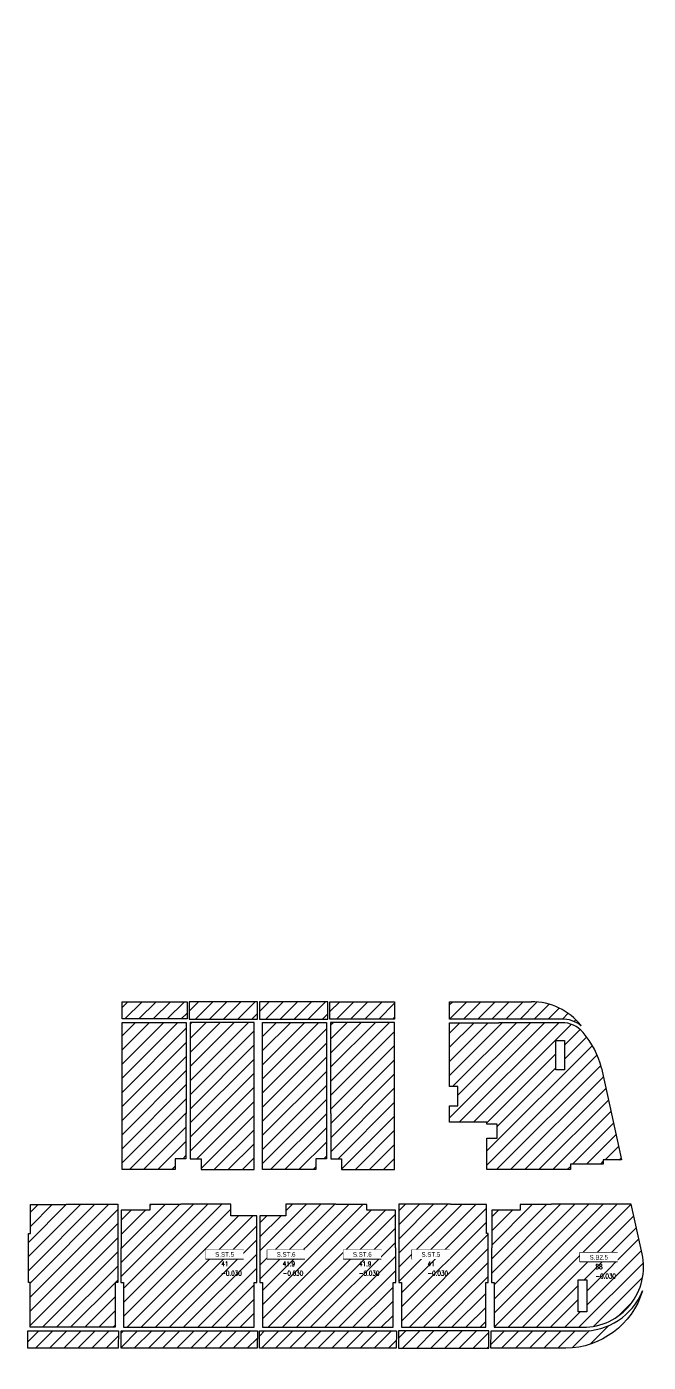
# Model space of a CAD drawing. Header units: millimetres. Extents: x -361702973 to 361248309, y -356458554 to 356543577.
# Drawn here: x -212151 to -173233, y 16450 to 100063 of the extents above; entities that cross this region are included whole.
import ezdxf
from ezdxf.enums import TextEntityAlignment as Align
from ezdxf.xclip import XClip

# ---------------------------------------------------------------- set-up
doc = ezdxf.new("R2010")
doc.units = ezdxf.units.MM
doc.header["$LTSCALE"] = 100
doc.header["$MEASUREMENT"] = 0
doc.header["$XCLIPFRAME"] = 0
doc.set_wipeout_variables(frame=1)
doc.layers.add('A-ANNO-ROOM', color=50, linetype='Continuous')
doc.layers.add('dien tich thong thuy', color=3, linetype='Continuous')
for name, color, linetype, lineweight in [('KT-Chuviet', 255, 'Continuous', 15), ('KT-Net thay', 7, 'Continuous', 15), ('KT-Net truc', 18, 'Continuous', 15)]:
    doc.layers.add(name, color=color, linetype=linetype, lineweight=lineweight)
doc.styles.add('220126_HDN_HBA typical plan$0$211210_HDN_HBA_TYPICAL PLAN CORE OPT 1$0$HBA-Text', font='GOTHIC.TTF')
doc.styles.add('font unicode ccu', font='arial.ttf')
doc.styles.add('ROMANS', font='ROMANS.SHX')
pattern_1 = [(45, (0, 0), (-441.9417382415922, 441.9417382415922), [])]

# ---------------------------------------------------------------- blocks, each defined once
blk = doc.blocks.new('A$C418F5BC8')
at = {"layer": 'A-ANNO-ROOM', "insert": (648.1133449638728, 1090.790118377889), "char_height": 600, "attachment_point": 2, "rotation": 50.44882673977027, "style": '220126_HDN_HBA typical plan$0$211210_HDN_HBA_TYPICAL PLAN CORE OPT 1$0$HBA-Text'}
blk.add_mtext_dynamic_manual_height_columns('SL-S', width=722857412.8743668, gutter_width=9765.624999999996, heights=[0], dxfattribs=at)
blk = doc.blocks.new('A$C1AAC5519')
at = {"layer": 'A-ANNO-ROOM', "insert": (772.955269176513, 1216.574747113511), "char_height": 600, "attachment_point": 2, "rotation": 50.44882673977027, "style": '220126_HDN_HBA typical plan$0$211210_HDN_HBA_TYPICAL PLAN CORE OPT 1$0$HBA-Text'}
blk.add_mtext_dynamic_manual_height_columns('1-BR', width=722857412.8743668, gutter_width=9765.624999999996, heights=[0], dxfattribs=at)
blk = doc.blocks.new('A$C2A6C5140')
at = {"layer": 'A-ANNO-ROOM', "insert": (731.4497625969816, 1190.0169191678, 0.0003277973379295924), "char_height": 600, "attachment_point": 2, "rotation": 50.44882673977027, "style": '220126_HDN_HBA typical plan$0$211210_HDN_HBA_TYPICAL PLAN CORE OPT 1$0$HBA-Text'}
blk.add_mtext_dynamic_manual_height_columns('2-BR', width=722857412.8743668, gutter_width=9765.624999999996, heights=[0], dxfattribs=at)
blk = doc.blocks.new('A$C5388591E')
at = {"layer": 'A-ANNO-ROOM', "insert": (894.3001998505497, 842.1987865094561, 0.0004622000541105721), "char_height": 600, "attachment_point": 2, "rotation": 1.4064704596368105, "style": '220126_HDN_HBA typical plan$0$211210_HDN_HBA_TYPICAL PLAN CORE OPT 1$0$HBA-Text'}
blk.add_mtext_dynamic_manual_height_columns('3-BR', width=722857412.8743668, gutter_width=9765.624999999996, heights=[0], dxfattribs=at)
blk = doc.blocks.new('A$C21AF0CCA')
at = {"layer": 'A-ANNO-ROOM', "insert": (1197.56892258345, 814.6835720778872), "char_height": 600, "attachment_point": 2, "rotation": 0.10542954816276216, "style": '220126_HDN_HBA typical plan$0$211210_HDN_HBA_TYPICAL PLAN CORE OPT 1$0$HBA-Text'}
blk.add_mtext_dynamic_manual_height_columns('1-BR+', width=722857412.8743668, gutter_width=9765.624999999996, heights=[0], dxfattribs=at)
blk = doc.blocks.new('TAG CAO DO SAN')
at = {"layer": 'KT-Net thay', "flags": 128}
blk.add_lwpolyline([(1526701.778855525, -266095.2298759429), (1526701.778855525, -266566.6584041911), (1527644.63591202, -266566.6584041911), (1527644.63591202, -266095.2298759429)], close=True, dxfattribs=at)
blk.add_wipeout([(1526701.778855525, -266095.2298759429), (1527644.6359120198, -266095.2298759429), (1527644.6359120198, -266566.65840419114), (1526701.778855525, -266566.65840419114)]).dxf.layer = 'KT-Net thay'
for points in [[(1526701.778855525, -266330.9441400666), (1527644.63591202, -266330.9441400666)], [(1526701.778855525, -266566.6584041911), (1527644.63591202, -266566.6584041911)]]:
    blk.add_lwpolyline(points, dxfattribs=at)
at = {"layer": 'KT-Chuviet', "color": 31, "style": 'ROMANS', "width": 0.75}
blk.add_text('DTTT:', height=117.8571320618522, dxfattribs=at).set_placement((1526748.92170835, -266507.8139601254))
at = {"layer": 'KT-Chuviet', "color": 31, "style": 'font unicode ccu', "width": 0.75}
blk.add_attdef('TÊNPHÒNG', text='', height=117.85713, dxfattribs=at).set_placement((1527175.308820772, -266213.4467624734), align=Align.MIDDLE_CENTER)
at = {"layer": 'KT-Chuviet', "color": 31, "ltscale": 15, "style": 'ROMANS', "width": 0.75, "flags": 8}
blk.add_attdef('CAO-DO', (1527091.943339912, -266507.7298381611), '', height=117.8571320618522, dxfattribs=at)

msp = doc.modelspace()

# ---------------------------------------------------------------- hatches: boundary and pattern name
at = {"layer": 'dien tich thong thuy'}
h = msp.add_hatch(dxfattribs=at)
h.set_pattern_fill('ANSI31', color=253, scale=5000)
h.set_pattern_definition(pattern_1)
h.paths.add_polyline_path([(-202174.5247258541, 37724.03422967395), (-206183.3457023549, 37725.98898656367), (-206183.3457023549, 28510.98898656366), (-205468.3457023548, 28510.9889865637), (-204498.3457023549, 28510.98898656368), (-203808.3456385758, 28510.98849861914), (-203808.3455961171, 28520.99254174691), (-202858.3457022329, 28520.98898669659), (-202858.3457022329, 29195.98898669989), (-202183.3457023549, 29195.98898670008), (-202183.3457023549, 32020.98898669691)])
h.paths.add_polyline_path([(-202113.7731586442, 39025.9889841871), (-206183.3457126697, 39025.9889841871), (-206183.3457126697, 37941.29338369896), (-202113.7731586442, 37941.29338369896)])
h = msp.add_hatch(dxfattribs=at)
h.set_pattern_fill('ANSI31', color=253, scale=5000)
h.set_pattern_definition(pattern_1)
h.paths.add_polyline_path([(-197913.345702238, 37725.98898656674), (-201922.1666787388, 37724.03422967701), (-201923.345702238, 32020.98898669997), (-201913.345702238, 32020.98898669997), (-201913.345702238, 29195.98898670008), (-201238.3457022393, 29195.98898669988), (-201238.3457022393, 28520.98898669965), (-200288.3458083559, 28520.9927330047), (-199598.3457022379, 28510.98898656674), (-198628.3457022381, 28510.98898656676), (-197913.3457022379, 28510.98898656672)])
h.paths.add_polyline_path([(-197706.6819483808, 39026.29364248742), (-201983.3525538924, 39026.29364248742), (-201983.3525538924, 37940.68458467964), (-197706.6819483808, 37940.68458467964)])
h = msp.add_hatch(dxfattribs=at)
h.set_pattern_fill('ANSI31', color=253, scale=5000)
h.set_pattern_definition(pattern_1)
h.paths.add_polyline_path([(-193306.6819483809, 39026.29364248742), (-197580.9276015797, 39026.29364248742), (-197580.9276015797, 37940.98901413132), (-193306.6819483809, 37940.98901413132)])
h.paths.add_polyline_path([(-193374.5247257372, 37724.03422967701), (-197383.3457022379, 37725.98898656674), (-197383.345702238, 28510.98898656672), (-196668.3457022378, 28510.98898656676), (-195698.3457022379, 28510.98898656675), (-195008.3456385796, 28510.9884986222), (-195008.3455961209, 28520.99254174998), (-194058.3457022366, 28520.98898669965), (-194058.3457022366, 29195.98898669988), (-193383.3457022379, 29195.98898670008), (-193383.3457022379, 32020.98898669997)])
h = msp.add_hatch(dxfattribs=at)
h.set_pattern_fill('ANSI31', color=253, scale=5000)
h.set_pattern_definition(pattern_1)
h.paths.add_polyline_path([(-189113.3457022417, 37725.98898656674), (-193122.1666787425, 37724.03422967701), (-193123.3457022417, 32020.98898669997), (-193113.3457022417, 32020.98898669997), (-193113.3457022417, 29195.98898669995), (-192438.3457022428, 29195.98898669975), (-192438.3457022428, 28520.98898669965), (-191488.3458083585, 28520.99246037602), (-190798.3457022417, 28510.98898656675), (-189828.3457022418, 28510.98898656676), (-189113.3457022416, 28510.98898656672)])
h.paths.add_polyline_path([(-189113.3457023608, 39025.98898415254), (-193176.98705525, 39025.98898415254), (-193176.98705525, 37940.98898412439), (-189113.3457023608, 37940.98898412439)])
h = msp.add_hatch(dxfattribs=at)
h.set_pattern_fill('ANSI31', color=253, scale=5000)
h.set_pattern_definition(pattern_1)
h.paths.add_polyline_path([(-175790.3503345741, 33160.98867496189), (-176163.9919161969, 34867.14108854278, 0.1203200773167545), (-177313.7988597502, 37097.02819620437, 0.2171263059221571), (-178660.9779271677, 37710.98867496171), (-182583.3934024802, 37710.98867496172), (-182713.8647478038, 37711.04210780039), (-185682.937534143, 37710.93524212323), (-185683.3412080887, 33705.99358223064), (-185148.3446205599, 33705.99358225164), (-185148.3778868931, 32505.9932448225), (-185673.3797398783, 32505.99391978705), (-185673.3797398783, 31480.98849146326), (-183333.3457023611, 31480.98849146326), (-183333.345702361, 31355.98858321021), (-182698.4011409734, 31355.98880880602), (-182698.4011409734, 30475.98867496181), (-183333.4006986412, 30475.98867496183), (-183333.346144684, 28510.98867496177), (-180383.4011409734, 28510.98867496177), (-178113.4068486993, 28510.98867496178), (-178113.4068486993, 28851.16922521174), (-176048.4068565584, 28851.1692675034), (-176048.4068565584, 29126.16891758838), (-174916.8611505084, 29126.16891415955), (-175190.6028728128, 30375.98867496181)])
h.paths.add_polyline_path([(-179023.4079303749, 34751.16922752338), (-179023.4079303749, 36600.98867496186), (-178473.4079303748, 36600.98867496186), (-178473.4079303748, 34751.16922752338)], flags=16)
h.paths.add_polyline_path([(-180554.6446216857, 39025.98898411895), (-185683.7852995676, 39025.98898413258), (-185683.7852995705, 37940.98902692385), (-178660.9778261819, 37940.98867496173, -0.166481047839998), (-177425.7507105869, 37517.98073631695, 0.2284089116882047)])
h = msp.add_hatch(dxfattribs=at)
h.set_pattern_fill('ANSI31', color=253, scale=5000)
h.set_pattern_definition(pattern_1)
h.paths.add_polyline_path([(-206448.3457022379, 26340.98898656674), (-208188.3457022322, 26340.98898656674), (-209158.3457022454, 26340.98898656674), (-209673.345705912, 26340.98898648463), (-209673.3457059081, 26330.98898648344), (-211923.3457022361, 26330.98898658458), (-211923.3457022361, 24505.98898656674), (-212048.3457022379, 24505.98898656674), (-212048.3457022379, 21440.98898656674), (-211933.3433785807, 21440.98898656674), (-211934.2788260295, 18640.98898656691), (-209338.3457022398, 18640.98898656679), (-209208.3457022394, 18640.98898656674), (-206613.3457022378, 18640.98898656691), (-206613.3457022379, 21441.16922752273), (-206448.3457022379, 21441.16922752273)])
h.paths.add_polyline_path([(-206413.4422552931, 18411.16923171691), (-212083.4426095812, 18411.17080711941), (-212089.4552410304, 17325.71495892448), (-206419.8705739367, 17326.29917258877)])
h = msp.add_hatch(dxfattribs=at)
h.set_pattern_fill('ANSI31', color=253, scale=5000)
h.set_pattern_definition(pattern_1)
h.paths.add_polyline_path([(-197748.3457022379, 25625.98898586126), (-199363.3457022379, 25625.98898586126), (-199363.3457022379, 26340.98898586126), (-199513.3399945121, 26340.98898586126), (-200633.3399945121, 26340.98898586132), (-202498.3399945121, 26340.98898586132), (-202498.3399945121, 26330.98898586132), (-204448.3399945158, 26328.48898586124), (-204448.3399945158, 25973.48898586128), (-206238.3399945139, 25975.98898586129), (-206238.3399945139, 23605.9889858612), (-206248.3399945139, 23605.9889858612), (-206248.3399945121, 21441.16922752273), (-206083.4082942891, 21441.16922752273), (-206083.3403584264, 18640.98898656674), (-197913.3457022379, 18640.98898656692), (-197913.3457022379, 21441.18562201437), (-197748.3457022379, 21441.00538105777)])
h.paths.add_polyline_path([(-197706.7809200844, 18410.98933686602), (-206233.442611474, 18411.17049449197), (-206239.4552441742, 17325.71443970055), (-197713.2080757212, 17326.29968527518)])
h = msp.add_hatch(dxfattribs=at)
h.set_pattern_fill('ANSI31', color=253, scale=5000)
h.set_pattern_definition(pattern_1)
h.paths.add_polyline_path([(-189213.3514099638, 21441.16922752394), (-189048.3514099636, 21441.16922752394), (-189048.351409962, 23605.98898586122), (-189058.3514099639, 23605.9889858612), (-189058.351409962, 25975.98898586129), (-190848.3514099601, 25975.98898586129), (-190848.3514099601, 26330.98898586126), (-192798.3514099638, 26330.98898586132), (-192798.3514099638, 26340.98898586132), (-194663.3514099638, 26340.98898586132), (-195783.3514099638, 26340.98898586126), (-195933.3457022379, 26340.98898586126), (-195933.3457022379, 25625.98898586126), (-197548.3457022379, 25625.98898586126), (-197548.3457022379, 21441.16922752332), (-197383.4079303748, 21441.16922752332), (-197383.4079303748, 18640.98898656691), (-194613.3514099638, 18640.98898656679), (-194483.3514099936, 18640.98898656684), (-189213.3514099638, 18640.98898656686)])
h.paths.add_polyline_path([(-189006.7784820829, 18411.29249781084), (-197576.7747307763, 18410.64246752698), (-197582.792631527, 17325.6929727833), (-189012.7687292249, 17326.29693409982)])
h = msp.add_hatch(dxfattribs=at)
h.set_pattern_fill('ANSI31', color=253, scale=5000)
h.set_pattern_definition(pattern_1)
h.paths.add_polyline_path([(-183373.3514099657, 26330.98898658458), (-185623.3514062936, 26330.98898656652), (-186138.3514099564, 26340.98898656674), (-187208.3514099696, 26340.98898656674), (-188848.3457022379, 26340.98898656674), (-188848.3457022379, 21440.98898656674), (-188683.3514099638, 21440.98898656674), (-188683.3514099638, 18640.98898654759), (-186088.351409962, 18640.98898654759), (-185958.351409962, 18640.98898654759), (-183413.3514099597, 18640.98898654759), (-183413.3514099597, 21440.83010503073), (-183248.3457022379, 21440.83010503073), (-183248.3457022378, 24505.98898656673), (-183373.3514099656, 24505.98898656673)])
h.paths.add_polyline_path([(-183206.701530346, 18411.29136610906), (-188876.7804350233, 18410.64304136085), (-188882.7983359277, 17325.69352126235), (-183213.2126450407, 17326.29911651232)])
h = msp.add_hatch(dxfattribs=at)
h.set_pattern_fill('ANSI31', color=253, scale=5000)
h.set_pattern_definition(pattern_1)
h.paths.add_polyline_path([(-174296.550380794, 26340.98898656671), (-176313.3457022379, 26340.98898656671), (-179298.3457022379, 26340.98898656676), (-179298.3457022379, 26330.98898656677), (-181248.3457022398, 26330.98898656671), (-181248.3457022398, 25975.98898654886), (-183038.3457022398, 25975.98898658453), (-183038.3457022398, 23605.98898656664), (-183048.3457022399, 21441.15285099321), (-182883.3457022379, 21440.97261074432), (-182883.3457022379, 18640.98898656675), (-177313.7911006489, 18640.98898656675, 0.4788736064993603), (-173616.4368926123, 23235.80184168424)])
h.paths.add_polyline_path([(-177613.3457022379, 21621.1692275233), (-177083.345702238, 21621.1692275233), (-177083.345702238, 19610.98898727224), (-177613.3457022379, 19610.98898727224)], flags=16)
h.paths.add_polyline_path([(-173593.7092816877, 20915.75849751551, -0.3113236075066049), (-177406.2357787366, 18410.98897630435), (-183076.7804398313, 18410.6422483136), (-183083.3579800937, 17325.68555494684), (-178392.3720880295, 17325.98898418789, 0.3246798654682196)])

# ---------------------------------------------------------------- linework, layer by layer
for points, elevation in [([(-206183.3457126697, 39025.9889841871), (-202113.7731586442, 39025.9889841871), (-202113.7731586442, 37941.29338369896), (-206183.3457126697, 37941.29338369896)], 1.118653840330035e-10), ([(-197706.6819483808, 39026.29364248742), (-201983.3525538924, 39026.29364248742), (-201983.3525538924, 37940.68458467964), (-197706.6819483808, 37940.68458467964)], 1.118653780718404e-10), ([(-193176.98705525, 39025.98898415254), (-189113.3457023608, 39025.98898415254), (-189113.3457023608, 37940.98898412439), (-193176.98705525, 37940.98898412439)], 1.118653840330035e-10), ([(-203808.3455961171, 28520.99254174691), (-203808.3456385758, 28510.98849861914), (-204498.3457023549, 28510.98898656368), (-205468.3457023548, 28510.9889865637), (-206183.3457023549, 28510.98898656366), (-206183.3457023549, 37725.98898656367), (-202174.5247258541, 37724.03422967395), (-202173.3457023549, 32020.98898669691), (-202183.3457023549, 32020.98898669691), (-202183.3457023549, 29195.98898670008), (-202858.3457022329, 29195.98898669988), (-202858.3457022329, 28520.98898669659)], -7.05176662154455e-06), ([(-200288.3458083559, 28520.9927330047), (-200288.3457658964, 28510.9884986222), (-199598.345702238, 28510.98898656674), (-198628.3457022381, 28510.98898656676), (-197913.3457022379, 28510.98898656672), (-197913.345702238, 37725.98898656674), (-201922.1666787388, 37724.03422967701), (-201923.345702238, 32020.98898669997), (-201913.345702238, 32020.98898669997), (-201913.345702238, 29195.98898670008), (-201238.3457022393, 29195.98898669988), (-201238.3457022393, 28520.98898669965)], -7.594841749942289e-05), ([(-195008.3455961209, 28520.99254174998), (-195008.3456385796, 28510.9884986222), (-195698.3457022379, 28510.98898656675), (-196668.3457022378, 28510.98898656676), (-197383.345702238, 28510.98898656672), (-197383.3457022379, 37725.98898656674), (-193374.5247257372, 37724.03422967701), (-193373.3457022379, 32020.98898669997), (-193383.3457022379, 32020.98898669997), (-193383.3457022379, 29195.98898670008), (-194058.3457022366, 29195.98898669988), (-194058.3457022366, 28520.98898669965)], -7.594841749942289e-05), ([(-191488.3458083585, 28520.99246037602), (-191488.3457659001, 28510.98849862221), (-190798.3457022417, 28510.98898656675), (-189828.3457022418, 28510.98898656676), (-189113.3457022416, 28510.98898656672), (-189113.3457022417, 37725.98898656674), (-193122.1666787425, 37724.03422967701), (-193123.3457022417, 32020.98898669997), (-193113.3457022417, 32020.98898669997), (-193113.3457022417, 29195.98898669995), (-192438.3457022428, 29195.98898669975), (-192438.3457022428, 28520.98898669965)], -7.594841749942289e-05), ([(-179023.4079303749, 36600.98867496186), (-178473.4079303748, 36600.98867496186), (-178473.4079303748, 34751.16922752338), (-179023.4079303749, 34751.16922752338)], -2.13470615894213e-05), ([(-211923.3457022361, 24505.98898656674), (-211923.3457022361, 26330.98898658458), (-209673.3457059081, 26330.98898648344), (-209673.345705912, 26340.98898648463), (-209158.3457022454, 26340.98898656674), (-208188.3457022322, 26340.98898656674), (-206448.3457022379, 26340.98898656674), (-206448.3457022379, 21441.16922752273), (-206613.3457022379, 21441.16922752273), (-206613.3457022378, 18640.98898656691), (-209208.3457022394, 18640.98898656674), (-209338.3457022398, 18640.98898656679), (-211934.2788260295, 18640.98898656691), (-211933.3433785807, 21440.98898656674), (-212048.3457022379, 21440.98898656674), (-212048.3457022379, 24505.98898656674)], -1.797617121358554e-10), ([(-197913.3457022379, 18640.98898656692), (-197913.3457022379, 21441.18562201437), (-197748.3457022379, 21441.00538105777), (-197748.3457022379, 25625.98898586126), (-199363.3457022379, 25625.98898586126), (-199363.3457022379, 26340.98898586126), (-199513.3399945121, 26340.98898586126), (-200633.3399945121, 26340.98898586132), (-202498.3399945121, 26340.98898586132), (-202498.3399945121, 26330.98898586132), (-204448.3399945158, 26328.48898586124), (-204448.3399945158, 25973.48898586128), (-206238.3399945139, 25975.98898586129), (-206238.3399945139, 23605.9889858612), (-206248.3399945139, 23605.9889858612), (-206248.3399945121, 21441.16922752273), (-206083.4082942891, 21441.16922752273), (-206083.3403584264, 18640.98898656674)], -7.594841749942289e-05), ([(-189213.3514099638, 18640.98898656686), (-189213.3514099638, 21441.16922752394), (-189048.3514099636, 21441.16922752394), (-189048.351409962, 23605.98898586122), (-189058.3514099639, 23605.9889858612), (-189058.351409962, 25975.98898586129), (-190848.3514099601, 25975.98898586129), (-190848.3514099601, 26330.98898586126), (-192798.3514099638, 26330.98898586132), (-192798.3514099638, 26340.98898586132), (-194663.3514099638, 26340.98898586132), (-195783.3514099638, 26340.98898586126), (-195933.3457022379, 26340.98898586126), (-195933.3457022379, 25625.98898586126), (-197548.3457022379, 25625.98898586126), (-197548.3457022379, 21441.16922752332), (-197383.4079303748, 21441.16922752332), (-197383.4079303748, 18640.98898656691), (-194613.3514099638, 18640.98898656679), (-194483.3514099936, 18640.98898656684)], -7.594841749942289e-05), ([(-183373.3514099656, 24505.98898656673), (-183373.3514099657, 26330.98898658458), (-185623.3514062936, 26330.98898656652), (-185623.3514062936, 26340.98898656772), (-186138.3514099564, 26340.98898656674), (-187208.3514099696, 26340.98898656674), (-188848.3457022379, 26340.98898656674), (-188848.3457022379, 21440.98898656674), (-188683.3514099638, 21440.98898656674), (-188683.3514099638, 18640.98898654759), (-186088.351409962, 18640.98898654759), (-185958.351409962, 18640.98898654759), (-183413.3514099597, 18640.98898654759), (-183413.3514099597, 21440.83010503073), (-183248.3457022379, 21440.83010503073), (-183248.3457022378, 24505.98898656673)], -7.594841749942289e-05), ([(-179323.3457022361, 26330.98898656676), (-179323.3457022361, 26330.98898656676)], -7.594841749942289e-05), ([(-177613.3457022379, 21621.1692275233), (-177083.345702238, 21621.1692275233), (-177083.345702238, 19610.98898727224), (-177613.3457022379, 19610.98898727224)], -2.13470615894213e-05), ([(-212089.4552410304, 17325.71495892448), (-212083.4426095812, 18411.17080711941), (-206413.4422552931, 18411.16923171691), (-206419.8705739367, 17326.29917258877)], -2.134706158919926e-05), ([(-206239.4552441742, 17325.71443970055), (-206233.442611474, 18411.17049449197), (-197706.7809200844, 18410.98933686602), (-197713.2080757212, 17326.29968527518)], -2.134706158964335e-05), ([(-197576.7747307763, 18410.64246752698), (-189006.7784820829, 18411.29249781084), (-189012.7687292249, 17326.29693409982), (-197582.792631527, 17325.6929727833)], 7.594834914811943e-05), ([(-188876.7804350233, 18410.64304136085), (-188882.7983359277, 17325.69352126235), (-183213.2126450407, 17326.29911651232), (-183206.701530346, 18411.29136610906)], 7.594834914811943e-05)]:
    msp.add_lwpolyline(points, close=True, dxfattribs=dict(at, elevation=elevation))
msp.add_lwpolyline([(-197580.9276015797, 37940.98901413132), (-193306.6819483809, 37940.98901413132), (-193306.6819483809, 39026.29364248742), (-197580.9276015797, 39026.29364248742)], close=True, dxfattribs=at)
for points, elevation in [([(-178660.9778274948, 37940.98867496173), (-185683.7852995705, 37940.98902692385), (-185683.7852995676, 39025.98898413258), (-180554.6446216549, 39025.98898411894)], -1.363550666288739e-10), ([(-174916.8611505084, 29126.16891415955), (-176048.4068565584, 29126.16891758838), (-176048.4068565584, 28851.1692675034), (-178113.4068486993, 28851.16922521174), (-178113.4068486993, 28510.98867496178), (-180383.4011409734, 28510.98867496177), (-183333.346144684, 28510.98867496177), (-183333.4006986412, 30475.98867496183), (-182698.4011409734, 30475.98867496181), (-182698.4011409734, 31355.98880880602), (-183333.345702361, 31355.98858321021), (-183333.3457023611, 31480.98849146326), (-185673.3797398783, 31480.98849146326), (-185673.3797398783, 32505.99391978705), (-185148.3778868931, 32505.9932448225), (-185148.3446205599, 33705.99358225164), (-185683.3412080887, 33705.99358223064), (-185682.937534143, 37710.93524212323), (-182713.8647478038, 37711.04210780039), (-182583.3934024802, 37710.9886749618)], 6.997526395055242e-05), ([(-178660.9779271677, 37710.98867496171), (-182583.3934024802, 37710.98867496172)], 0.0002647487548106516), ([(-176163.9919161969, 34867.14108854284), (-175790.3503345741, 33160.98867496189)], 0.0001975694703862164), ([(-175790.3503345741, 33160.98867496189), (-175180.3658227845, 30375.98867496181), (-175190.6028728128, 30375.98867496181)], 6.997526395055242e-05), ([(-175190.6028728128, 30375.98867496181), (-174916.8611505084, 29126.16891415955)], 8.635337561042269e-05)]:
    msp.add_lwpolyline(points, dxfattribs=dict(at, elevation=elevation))
for points, elevation in [([(-182883.3457022379, 18640.98898656675), (-177313.7911006489, 18640.98898656675, 0.4788736065008632), (-173616.4368926162, 23235.8018417023), (-174296.550380794, 26340.98898656671), (-176313.3457022379, 26340.98898656671), (-179298.3457022379, 26340.98898656676), (-179298.3457022379, 26330.98898656677), (-181248.3457022398, 26330.98898656671), (-181248.3457022398, 25975.98898654886), (-183038.3457022398, 25975.98898658453), (-183038.3457022398, 23605.98898656664), (-183048.3457022398, 23605.98898656666), (-183048.3457022399, 21441.15285099321), (-182883.3457022379, 21440.97261074432)], -7.594841749942289e-05), ([(-173593.7092816877, 20915.75849751552, -0.3246798654682189), (-178392.3720880295, 17325.98898418789), (-183083.3579800937, 17325.68555494684), (-183076.7804398313, 18410.6422483136), (-177406.2357787366, 18410.98897630435, 0.3113236075066066)], 7.594834914811943e-05)]:
    msp.add_lwpolyline(points, format="xyb", close=True, dxfattribs=dict(at, elevation=elevation))
for centre, radius, start, end in [((-180554.6446216963, 35025.98898411877), 4000.000000000181, 38.53539183298227, 90), ((-178660.9779271677, 35925.98867496173, 0.0002225300934234874), 2015.000000000001, 52.1921004947589, 90), ((-178660.9779271677, 35925.98867496171, 0.0002225300934234871), 1785.000000000006, 40.99890077594538, 90), ((-181305.060190144, 33627.61208772915, 0.0001681691046567019), 5288.384927484331, 13.55549488484405, 40.99890077594538)]:
    msp.add_arc(centre, radius, start, end, dxfattribs=at)

# ---------------------------------------------------------------- block references
at = {"layer": 'A-ANNO-ROOM'}
for p in [(-193366.6029767873, 192837.9996409905, 5.460855537377236e-05), (-194725.1126339572, 187914.7636662904, 5.460855537377236e-05), (-204628.500881133, 156603.4286092457, 5.461079910308954e-05), (-263479.6090599558, 50485.12915140932, 5.460850030168077e-05), (-269121.1781233152, 49296.5544193383, 5.460850030168077e-05), (-249390.2929153891, 45734.43883928895, 5.460850030168077e-05), (-231828.0778406897, 44407.82273046864, 5.460832008522107e-05), (-260545.3674363113, 42210.52099001262, 5.460850030168077e-05), (-266005.9544405445, 40714.37009385967, 5.460850030168077e-05), (-231175.8712175231, 40645.45605562796, 5.460850030168077e-05), (-228303.7210763374, 35687.765146195, 5.460832008522128e-05)]:
    msp.add_blockref('A$C21AF0CCA', p, dxfattribs=at)
at = {"layer": 'dien tich thong thuy'}
for name, p, rotation in [('A$C2A6C5140', (-235738.0721845079, 62244.32288491951, 3.214423980650787e-05), 310.9576437198666), ('A$C2A6C5140', (-226971.972951604, 58672.53392838872, 1.895367564819208e-05), 310.9576437198666), ('A$C2A6C5140', (-182858.1837168724, 33888.05154022964, 0.000178988243818107), 310.9576437198666), ('A$C2A6C5140', (-203396.9752949114, 23120.58807031136, 0.0001030398263186841), 310.9576437198666), ('A$C2A6C5140', (-180585.3237963979, 23151.33387848926, 0.000178988243818107), 310.9576437198666), ('A$C2A6C5140', (-196571.0380073554, 22922.69606213347, 0.000178988243818107), 310.9576437198666), ('A$C418F5BC8', (-247792.2532073302, 59981.48598654423, -1.001597833679712e-05), 309.6632197063607), ('A$C418F5BC8', (-251962.2979944813, 57974.75306764379, -1.001597833679712e-05), 309.6632197063607), ('A$C418F5BC8', (-255726.2573242666, 56926.2422651329, -1.001597833679712e-05), 309.6632197063607), ('A$C418F5BC8', (-259675.3290057395, 55322.63898630807, -1.001597833679712e-05), 309.6632197063607), ('A$C1AAC5519', (-244712.9849651629, 48430.23954045825, 0.0003723829774320968), 309.6566028083925), ('A$C1AAC5519', (-223357.5065853495, 48059.78935259463, 0.0005547181599990354), 309.6566028083925), ('A$C1AAC5519', (-221487.8086388012, 45005.57789840109, 0.0003723828570649432), 309.6566028083925), ('A$C418F5BC8', (-206278.2197520126, 33163.06303948996, -1.001597833679712e-05), 309.6632197063607), ('A$C418F5BC8', (-201711.797739714, 33256.21495891846, -1.001597833679712e-05), 309.6632197063607), ('A$C418F5BC8', (-197487.0809651244, 33411.4671110799, -1.001597833679712e-05), 309.6632197063607), ('A$C418F5BC8', (-193448.7475272998, 33349.36583146098, -1.001597833679712e-05), 309.6632197063607), ('A$C1AAC5519', (-271599.8972878471, 39640.33326624559, 0.0003723828655667127), 309.6566028083925), ('A$C418F5BC8', (-226889.0124284044, 31090.29572592763, -1.001597833679712e-05), 309.6632197063607), ('A$C1AAC5519', (-217339.68294671, 23702.2762728755, -0.3423708923741385), 309.6566028083925), ('A$C1AAC5519', (-211634.5547104646, 23442.24319922904, 0.0003723828655667127), 309.6566028083925), ('A$C1AAC5519', (-187964.0545017801, 23164.08220845302, 0.0003723828655667127), 309.6566028083925)]:
    msp.add_blockref(name, p, dxfattribs=dict(at, rotation=rotation))
for name, p in [('A$C418F5BC8', (-197463.7292652081, 182913.4540568058, 9.919419487628366e-05)), ('A$C418F5BC8', (-200258.9907205751, 179138.6891211519, 4.458552763712727e-05)), ('A$C2A6C5140', (-188160.0390614129, 177105.642765429, 9.919419487628366e-05)), ('A$C418F5BC8', (-200994.9430359419, 174771.894767079, 4.458552763712727e-05)), ('A$C2A6C5140', (-234759.4766391878, 172444.9136382493, 4.458552763712727e-05)), ('A$C418F5BC8', (-200719.9128290097, 170423.8323274105, 4.458552763712727e-05)), ('A$C2A6C5140', (-190797.8283776039, 169517.5067573905, 9.919419487628366e-05)), ('A$C1AAC5519', (-230167.9898228928, 167012.0323451896, 0.0003723828655667197)), ('A$C418F5BC8', (-202290.0123814641, 165833.5958576689, 9.919419487628366e-05)), ('A$C1AAC5519', (-241412.7857485664, 165333.8017953324, 0.0003723828655667197)), ('A$C418F5BC8', (-226321.6487100684, 164849.0004456656, 4.458552763712727e-05)), ('A$C418F5BC8', (-244807.1773967599, 161329.3218979316, 0.05488941081008353)), ('A$C418F5BC8', (-223174.4637594427, 162010.1787619262, 0.05488942016446244)), ('A$C418F5BC8', (-203583.8919471729, 161846.927602817, 4.458552763712727e-05)), ('A$C2A6C5140', (-193344.5366901597, 160504.8948145737, 9.919419487628366e-05)), ('A$C418F5BC8', (-219934.1653648383, 159334.2093209107, 0.05488940151768119)), ('A$C1AAC5519', (-248428.8589248053, 157037.2006521042, 0.0003723828655667197)), ('A$C1AAC5519', (-252286.3459864925, 152336.1708680308, 0.02738517669695963)), ('A$C2A6C5140', (-195752.5445711951, 151816.0180695198, 4.458552763712727e-05)), ('A$C418F5BC8', (-228142.1604593961, 149140.0456224125, 0.05488939420954132)), ('A$C1AAC5519', (-255923.8224010994, 147682.0149176453, 0.0004269909932618908)), ('A$C418F5BC8', (-224737.6489350568, 146340.2200414557, 0.05488939420954583)), ('A$C2A6C5140', (-198038.3940573054, 144980.9671920894, 4.458552763712727e-05)), ('A$C418F5BC8', (-221724.5828443308, 144236.942033412, 4.458552763895914e-05)), ('A$C1AAC5519', (-260576.8913636276, 142107.7025675907, 0.027822102169103)), ('A$C418F5BC8', (-245667.6157152384, 140788.472051876, 9.916924510345083e-05)), ('A$C418F5BC8', (-263605.4986913943, 138503.2694156115, 0.05488941081008353)), ('A$C2A6C5140', (-199977.0465312221, 137220.1243192966, 9.919419487628366e-05)), ('A$C418F5BC8', (-247616.0924330471, 136995.8708936881, 4.458552763712727e-05)), ('A$C418F5BC8', (-266636.7078710849, 135433.6128811316, 4.458552763712727e-05)), ('A$C1AAC5519', (-268569.1861684484, 131058.0044733415, 0.0003723828655667197)), ('A$C418F5BC8', (-252583.1748971227, 130659.4905633791, 9.92039971646407e-05)), ('A$C418F5BC8', (-256446.2619547517, 127486.843743643, 4.458552763712727e-05)), ('A$C418F5BC8', (-258902.9768848096, 124459.8911733059, 0.05488941081005369)), ('A$C2A6C5140', (-265461.1614808204, 122023.7036381988, 0.02705737929207316)), ('A$C5388591E', (-193808.7999730141, 199941.1790572023, 4.458570785358675e-05)), ('A$C5388591E', (-210573.5526519337, 135718.1497136029, 9.91946273371655e-05)), ('A$C5388591E', (-276921.94039411, 49051.50231821807, -1.001579812033762e-05)), ('A$C5388591E', (-224277.5649896398, 23412.81915787171, 4.458552763712727e-05))]:
    msp.add_blockref(name, p, dxfattribs=at)

# ---------------------------------------------------------------- next in the draw order: block references
at = {"layer": 'KT-Net truc'}
ref = msp.add_blockref('TAG CAO DO SAN', (-4017698.299308859, 688733.3289355587, -0.000254258800926242), dxfattribs=dict(at, xscale=2.5, yscale=2.5, zscale=2.5))
XClip(ref).set_block_clipping_path([(1526674.1636322693, -266330.944140067), (1527644.6359120195, -266095.2298759429)])
ref.add_attrib('CAO-DO', '41', (-199968.4409590777, 22464.00434015584, -0.000254258800926242), dxfattribs={"layer": 'KT-Chuviet', "color": 31, "ltscale": 15, "height": 294.6428301546305, "style": 'ROMANS', "width": 0.7500000000000001})
ref.add_attrib('CAO-DO', '-0.030', (-199968.4409590777, 21874.71867984658, -0.000254258800926242), dxfattribs={"layer": 'KT-Chuviet', "color": 31, "ltscale": 15, "height": 294.6428301546305, "style": 'ROMANS', "width": 0.7500000000000001})
ref.add_attrib('TÊNPHÒNG', 'S.ST.5', dxfattribs={"layer": 'KT-Chuviet', "color": 31, "height": 294.642825, "style": 'font unicode ccu', "width": 0.7500000000000001}).set_placement((-199760.0272569266, 23199.71202937499, -0.000254258800926242), align=Align.MIDDLE_CENTER)
ref = msp.add_blockref('TAG CAO DO SAN', (-4013849.667671931, 688733.3289355587, -0.000254258800926242), dxfattribs=dict(at, xscale=2.5, yscale=2.5, zscale=2.5))
XClip(ref).set_block_clipping_path([(1526674.1636322693, -266330.944140067), (1527644.6359120195, -266095.2298759429)])
ref.add_attrib('CAO-DO', '41.9', (-196119.8093221494, 22464.00434015584, -0.000254258800926242), dxfattribs={"layer": 'KT-Chuviet', "color": 31, "ltscale": 15, "height": 294.6428301546305, "style": 'ROMANS', "width": 0.7500000000000001})
ref.add_attrib('CAO-DO', '-0.030', (-196119.8093221494, 21874.71867984658, -0.000254258800926242), dxfattribs={"layer": 'KT-Chuviet', "color": 31, "ltscale": 15, "height": 294.6428301546305, "style": 'ROMANS', "width": 0.7500000000000001})
ref.add_attrib('TÊNPHÒNG', 'S.ST.6', dxfattribs={"layer": 'KT-Chuviet', "color": 31, "height": 294.642825, "style": 'font unicode ccu', "width": 0.7500000000000001}).set_placement((-195911.3956199982, 23199.71202937499, -0.000254258800926242), align=Align.MIDDLE_CENTER)
ref = msp.add_blockref('TAG CAO DO SAN', (-4009078.635107053, 688733.3289355587, -0.000254258800926242), dxfattribs=dict(at, xscale=2.5, yscale=2.5, zscale=2.5))
XClip(ref).set_block_clipping_path([(1526674.1636322693, -266330.944140067), (1527644.6359120198, -266095.2298759429)])
ref.add_attrib('CAO-DO', '41.9', (-191348.7767572719, 22464.00434015584, -0.000254258800926242), dxfattribs={"layer": 'KT-Chuviet', "color": 31, "ltscale": 15, "height": 294.6428301546305, "style": 'ROMANS', "width": 0.7500000000000001})
ref.add_attrib('CAO-DO', '-0.030', (-191348.7767572719, 21874.71867984658, -0.000254258800926242), dxfattribs={"layer": 'KT-Chuviet', "color": 31, "ltscale": 15, "height": 294.6428301546305, "style": 'ROMANS', "width": 0.7500000000000001})
ref.add_attrib('TÊNPHÒNG', 'S.ST.6', dxfattribs={"layer": 'KT-Chuviet', "color": 31, "height": 294.642825, "style": 'font unicode ccu', "width": 0.7500000000000001}).set_placement((-191140.3630551207, 23199.71202937499, -0.000254258800926242), align=Align.MIDDLE_CENTER)
ref = msp.add_blockref('TAG CAO DO SAN', (-4004784.707042138, 688733.3289355587, -0.000254258800926242), dxfattribs=dict(at, xscale=2.5, yscale=2.5, zscale=2.5))
XClip(ref).set_block_clipping_path([(1526674.1636322693, -266330.9441400666), (1527644.6359120195, -266095.2298759429)])
ref.add_attrib('CAO-DO', '41', (-187054.8486923565, 22464.00434015584, -0.000254258800926242), dxfattribs={"layer": 'KT-Chuviet', "color": 31, "ltscale": 15, "height": 294.6428301546305, "style": 'ROMANS', "width": 0.7500000000000001})
ref.add_attrib('CAO-DO', '-0.030', (-187054.8486923565, 21874.71867984658, -0.000254258800926242), dxfattribs={"layer": 'KT-Chuviet', "color": 31, "ltscale": 15, "height": 294.6428301546305, "style": 'ROMANS', "width": 0.7500000000000001})
ref.add_attrib('TÊNPHÒNG', 'S.ST.5', dxfattribs={"layer": 'KT-Chuviet', "color": 31, "height": 294.642825, "style": 'font unicode ccu', "width": 0.7500000000000001}).set_placement((-186846.4349902054, 23199.71202937499, -0.000254258800926242), align=Align.MIDDLE_CENTER)
ref = msp.add_blockref('TAG CAO DO SAN', (-3994268.45486373, 688557.6438862026, -0.0003833638470032832), dxfattribs=dict(at, xscale=2.5, yscale=2.5, zscale=2.5))
XClip(ref).set_block_clipping_path([(1526674.1636322693, -266330.944140067), (1527644.6359120198, -266095.2298759429)])
ref.add_attrib('CAO-DO', '88', (-176538.5965139492, 22288.31929079983, -0.0003833638470032832), dxfattribs={"layer": 'KT-Chuviet', "color": 31, "ltscale": 15, "height": 294.6428301546305, "style": 'ROMANS', "width": 0.7500000000000001})
ref.add_attrib('CAO-DO', '-0.030', (-176538.5965139492, 21699.03363049058, -0.0003833638470032832), dxfattribs={"layer": 'KT-Chuviet', "color": 31, "ltscale": 15, "height": 294.6428301546305, "style": 'ROMANS', "width": 0.7500000000000001})
ref.add_attrib('TÊNPHÒNG', 'S.B2.5', dxfattribs={"layer": 'KT-Chuviet', "color": 31, "height": 294.642825, "style": 'font unicode ccu', "width": 0.7500000000000001}).set_placement((-176330.1828117981, 23024.02698001899, -0.0003833638470032832), align=Align.MIDDLE_CENTER)

doc.saveas('drawing.dxf')
